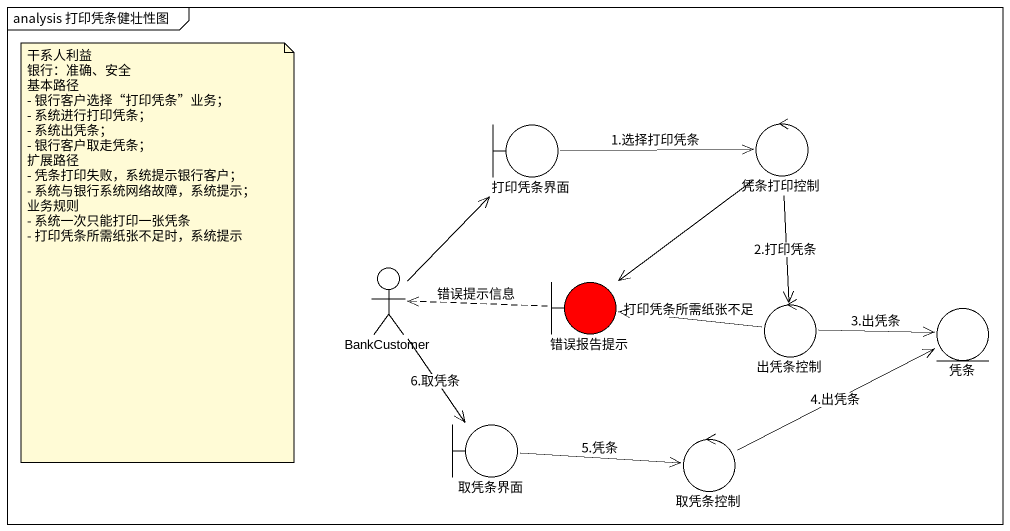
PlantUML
@startuml
mainframe analysis 打印凭条健壮性图
boundary 打印凭条界面
control 凭条打印控制
actor BankCustomer
boundary 错误报告提示 #FF0000
control 出凭条控制
entity 凭条
boundary 取凭条界面
control 取凭条控制
打印凭条界面 -right-> 凭条打印控制 : 1.选择打印凭条
凭条打印控制 --> 错误报告提示
凭条打印控制 --> 出凭条控制 : 2.打印凭条
BankCustomer -up-> 打印凭条界面
BankCustomer --> 取凭条界面 : 6.取凭条
错误报告提示 .left.> BankCustomer : 错误提示信息
出凭条控制 -left-> 错误报告提示 : 打印凭条所需纸张不足
出凭条控制 -right-> 凭条 : 3.出凭条
取凭条界面 -right-> 取凭条控制 : 5.凭条
取凭条控制 -right-> 凭条 : 4.出凭条
note as N1
  干系人利益
  银行：准确、安全
  基本路径
  - 银行客户选择“打印凭条”业务；
  - 系统进行打印凭条；
  - 系统出凭条；
  - 银行客户取走凭条；
  扩展路径
  - 凭条打印失败，系统提示银行客户；
  - 系统与银行系统网络故障，系统提示；
  业务规则
  - 系统一次只能打印一张凭条
  - 打印凭条所需纸张不足时，系统提示
end note
@enduml
